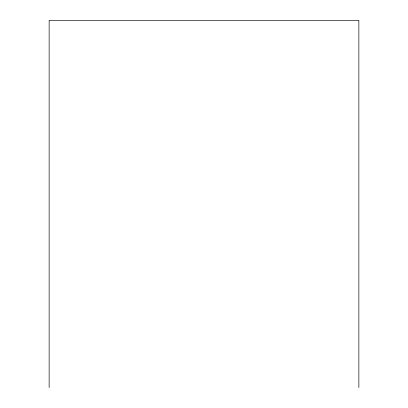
<?xml version="1.0" encoding="UTF-8"?>
<svg xmlns="http://www.w3.org/2000/svg" width="408" height="408" viewBox="0 0 408 408"><rect width="100%" height="100%" fill="white"/><g stroke="black" fill="none" stroke-linecap="round" stroke-linejoin="round"><path stroke-width="0.61" d="M358.867 387.6L358.867 20.4L49.133 20.4L49.133 387.6"/></g></svg>
